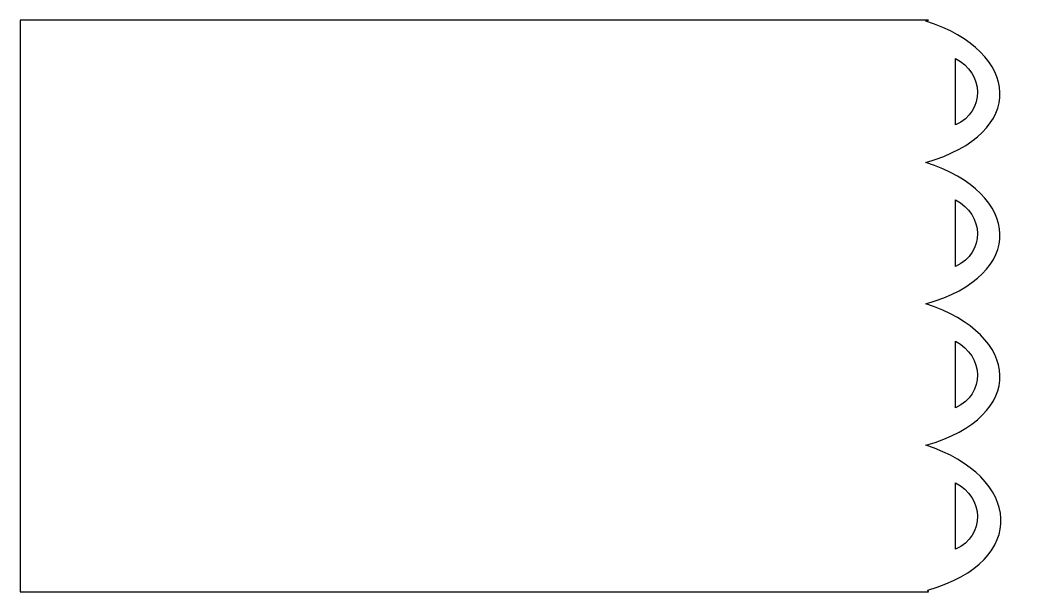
# Model space of a CAD drawing. Header units: centimetres. Extents: x -9 to 9.5, y -5.2 to 5.2.
import ezdxf

# ---------------------------------------------------------------- set-up
doc = ezdxf.new("R2010")
doc.units = ezdxf.units.CM
doc.header["$MEASUREMENT"] = 0
doc.layers.add('Camada 1', color=7, linetype='Continuous')

msp = doc.modelspace()

# ---------------------------------------------------------------- linework, layer by layer
at = {"layer": 'Camada 1'}
for points, knots in [([(7.65194, -5.23814), (7.65194, -5.23814), (-8.98305, -5.23814), (-8.98305, -5.23814), (-8.98305, -5.23814), (-8.98305, -5.23814), (-8.98305, 5.23814), (-8.98305, 5.23814), (-8.98305, 5.23814), (-8.98305, 5.23814), (7.65194, 5.23814), (7.65194, 5.23814), (7.65194, 5.23814), (7.65194, 5.23814), (7.6059, 5.22309), (7.6059, 5.22309), (7.6059, 5.22309), (9.35876, 4.65244), (9.47299, 3.16461), (7.6059, 2.63147), (7.6059, 2.63147), (9.35876, 2.06076), (9.47299, 0.57291), (7.6059, 0.03969), (7.6059, 0.03969), (9.35876, -0.53088), (9.47299, -2.0189), (7.6059, -2.55201), (7.6059, -2.55201), (9.35876, -3.12264), (9.5105, -4.67188), (7.64329, -5.20515), (7.64329, -5.20515), (7.64329, -5.20515), (7.65194, -5.23814), (7.65194, -5.23814)], [0, 0, 0, 0, 0.1, 0.1, 0.1, 0.1, 0.2, 0.2, 0.2, 0.2, 0.3, 0.3, 0.3, 0.3, 0.4, 0.4, 0.4, 0.4, 0.5, 0.5, 0.5, 0.5, 0.6, 0.6, 0.6, 0.6, 0.7, 0.7, 0.7, 0.7, 0.8, 0.8, 0.8, 0.8, 1, 1, 1, 1]), ([(8.15025, 3.3179), (8.70312, 3.5687), (8.66931, 4.2682), (8.15025, 4.53657), (8.15025, 4.53657), (8.15025, 4.53657), (8.15025, 3.3179), (8.15025, 3.3179)], [0, 0, 0, 0, 0.33333333, 0.33333333, 0.33333333, 0.33333333, 1, 1, 1, 1]), ([(8.15025, 0.7262), (8.70312, 0.97692), (8.66931, 1.6765), (8.15025, 1.94479), (8.15025, 1.94479), (8.15025, 1.94479), (8.15025, 0.7262), (8.15025, 0.7262)], [0, 0, 0, 0, 0.33333333, 0.33333333, 0.33333333, 0.33333333, 1, 1, 1, 1]), ([(8.15025, -1.86542), (8.70312, -1.61475), (8.66931, -0.91525), (8.15025, -0.64683), (8.15025, -0.64683), (8.15025, -0.64683), (8.15025, -1.86542), (8.15025, -1.86542)], [0, 0, 0, 0, 0.33333333, 0.33333333, 0.33333333, 0.33333333, 1, 1, 1, 1]), ([(8.15025, -4.4572), (8.70312, -4.2064), (8.66931, -3.50687), (8.15025, -3.23861), (8.15025, -3.23861), (8.15025, -3.23861), (8.15025, -4.4572), (8.15025, -4.4572)], [0, 0, 0, 0, 0.33333333, 0.33333333, 0.33333333, 0.33333333, 1, 1, 1, 1])]:
    msp.add_open_spline(points, degree=3, knots=knots, dxfattribs=at)

doc.saveas('drawing.dxf')
